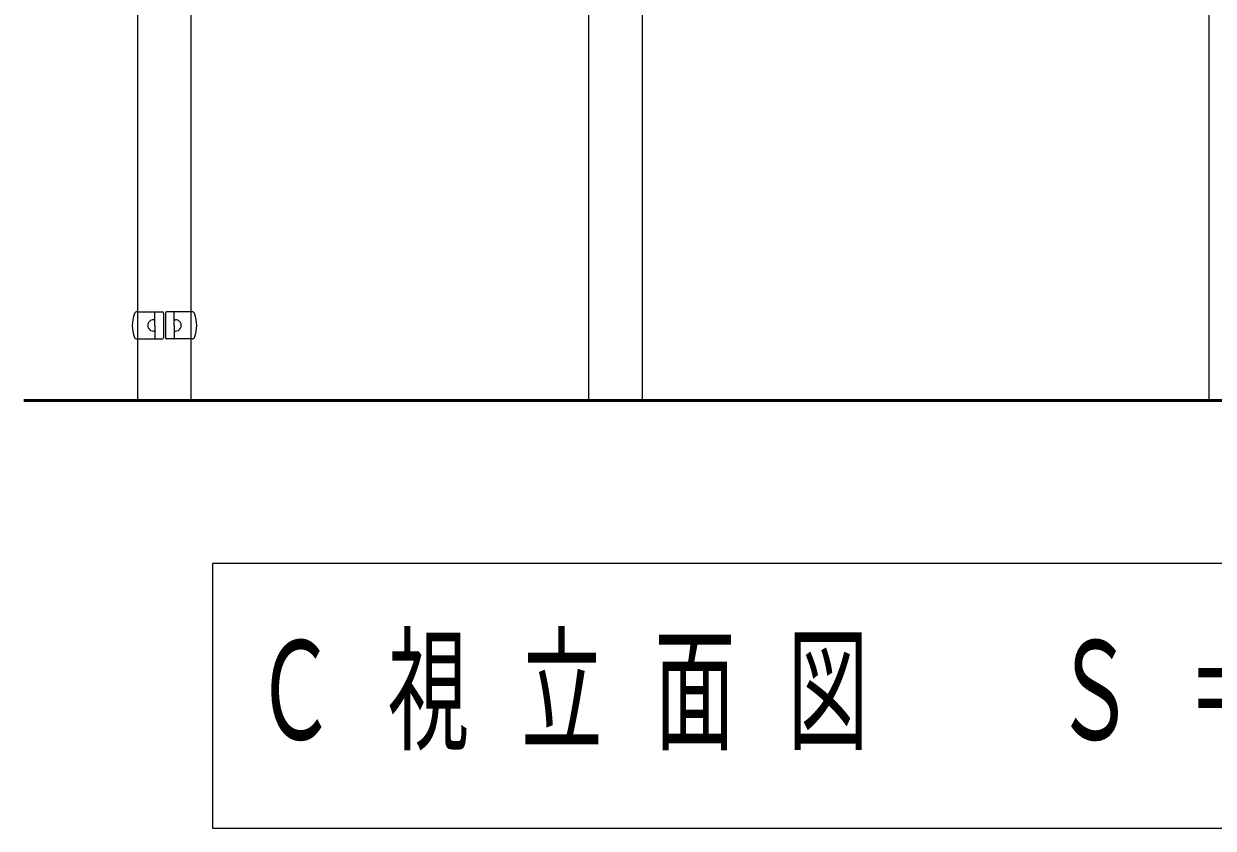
# Model space of a CAD drawing. Units: millimetres on the paper, scale 1:50. Extents: x -365 to 0, y -594 to 257.
# Drawn here: x -299.19 to -259.65, y -147.98 to -121.25 of the extents above; entities that cross this region are included whole.
import ezdxf

# ---------------------------------------------------------------- set-up
doc = ezdxf.new("R2010")
doc.units = ezdxf.units.MM
doc.layers.add('1_50', color=7, linetype='Continuous', lineweight=25)
doc.styles.add('ＭＳ ゴシック', font='')
doc.styles.get('ＭＳ ゴシック').set_extended_font_data('MS Gothic')

msp = doc.modelspace()

# ---------------------------------------------------------------- linework, layer by layer
at = {"layer": '1_50'}
for p, q in [((-295.407, -133.773), (-295.407, -85.483)), ((-293.625, -133.773), (-293.625, -85.483)), ((-280.407, -133.773), (-280.407, -85.483)), ((-278.625, -133.773), (-278.625, -85.483)), ((-259.788, -133.773), (-259.788, -117.045))]:
    msp.add_line(p, q, dxfattribs=at)
at = {"layer": '1_50', "color": 2}
for p, q in [((-295.438, -130.823), (-294.586, -130.823)), ((-294.841, -131.273), (-294.841, -130.843)), ((-294.546, -130.863), (-294.546, -131.683)), ((-294.486, -130.863), (-294.486, -131.683)), ((-293.594, -130.823), (-294.446, -130.823)), ((-294.191, -131.273), (-294.191, -130.843)), ((-294.841, -131.087), (-294.881, -131.086)), ((-294.841, -131.273), (-294.841, -131.703)), ((-294.191, -131.087), (-294.151, -131.086)), ((-294.191, -131.273), (-294.191, -131.703)), ((-294.841, -131.459), (-294.881, -131.46)), ((-294.191, -131.459), (-294.151, -131.46)), ((-295.436, -131.723), (-294.586, -131.723)), ((-293.594, -131.723), (-294.446, -131.723))]:
    msp.add_line(p, q, dxfattribs=at)
at = {"layer": '1_50', "lineweight": 50}
msp.add_line((-299.193, -133.773), (-173.272, -133.773), dxfattribs=at)
at = {"layer": '1_50', "lineweight": 13}
for p, q in [((-292.916, -139.182), (-292.916, -147.982)), ((-236.116, -139.182), (-292.916, -139.182)), ((-292.916, -147.982), (-236.116, -147.982))]:
    msp.add_line(p, q, dxfattribs=at)
at = {"layer": '1_50', "color": 2}
for centre, radius, start, end in [((-294.464, -131.273), 1.122, 159.1971, 200.8029), ((-295.438, -130.903), 0.08, 90, 159.1971), ((-294.821, -130.843), 0.02, 90, 180), ((-294.586, -130.863), 0.04, 0, 90), ((-294.446, -130.863), 0.04, 90, 180), ((-294.211, -130.843), 0.02, 0, 90), ((-293.594, -130.903), 0.08, 20.8029, 90), ((-294.567, -131.273), 1.122, 339.1971, 20.8029), ((-294.887, -131.273), 0.187, 88, 272), ((-294.144, -131.273), 0.187, 268, 92), ((-295.438, -131.643), 0.08, 200.8029, 270), ((-293.594, -131.643), 0.08, 270, 339.1971), ((-294.821, -131.703), 0.02, 180, 270), ((-294.586, -131.683), 0.04, 270, 0), ((-294.446, -131.683), 0.04, 180, 270), ((-294.211, -131.703), 0.02, 270, 0)]:
    msp.add_arc(centre, radius, start, end, dxfattribs=at)

# ---------------------------------------------------------------- texts
at = {"layer": '1_50', "insert": (-291.516, -143.582), "char_height": 3.299, "attachment_point": 4, "style": 'ＭＳ ゴシック'}
msp.add_mtext('\\T1.64;\\W0.6;Ｃ視立面図\u3000Ｓ＝１／５０', dxfattribs=at)

doc.saveas('drawing.dxf')
